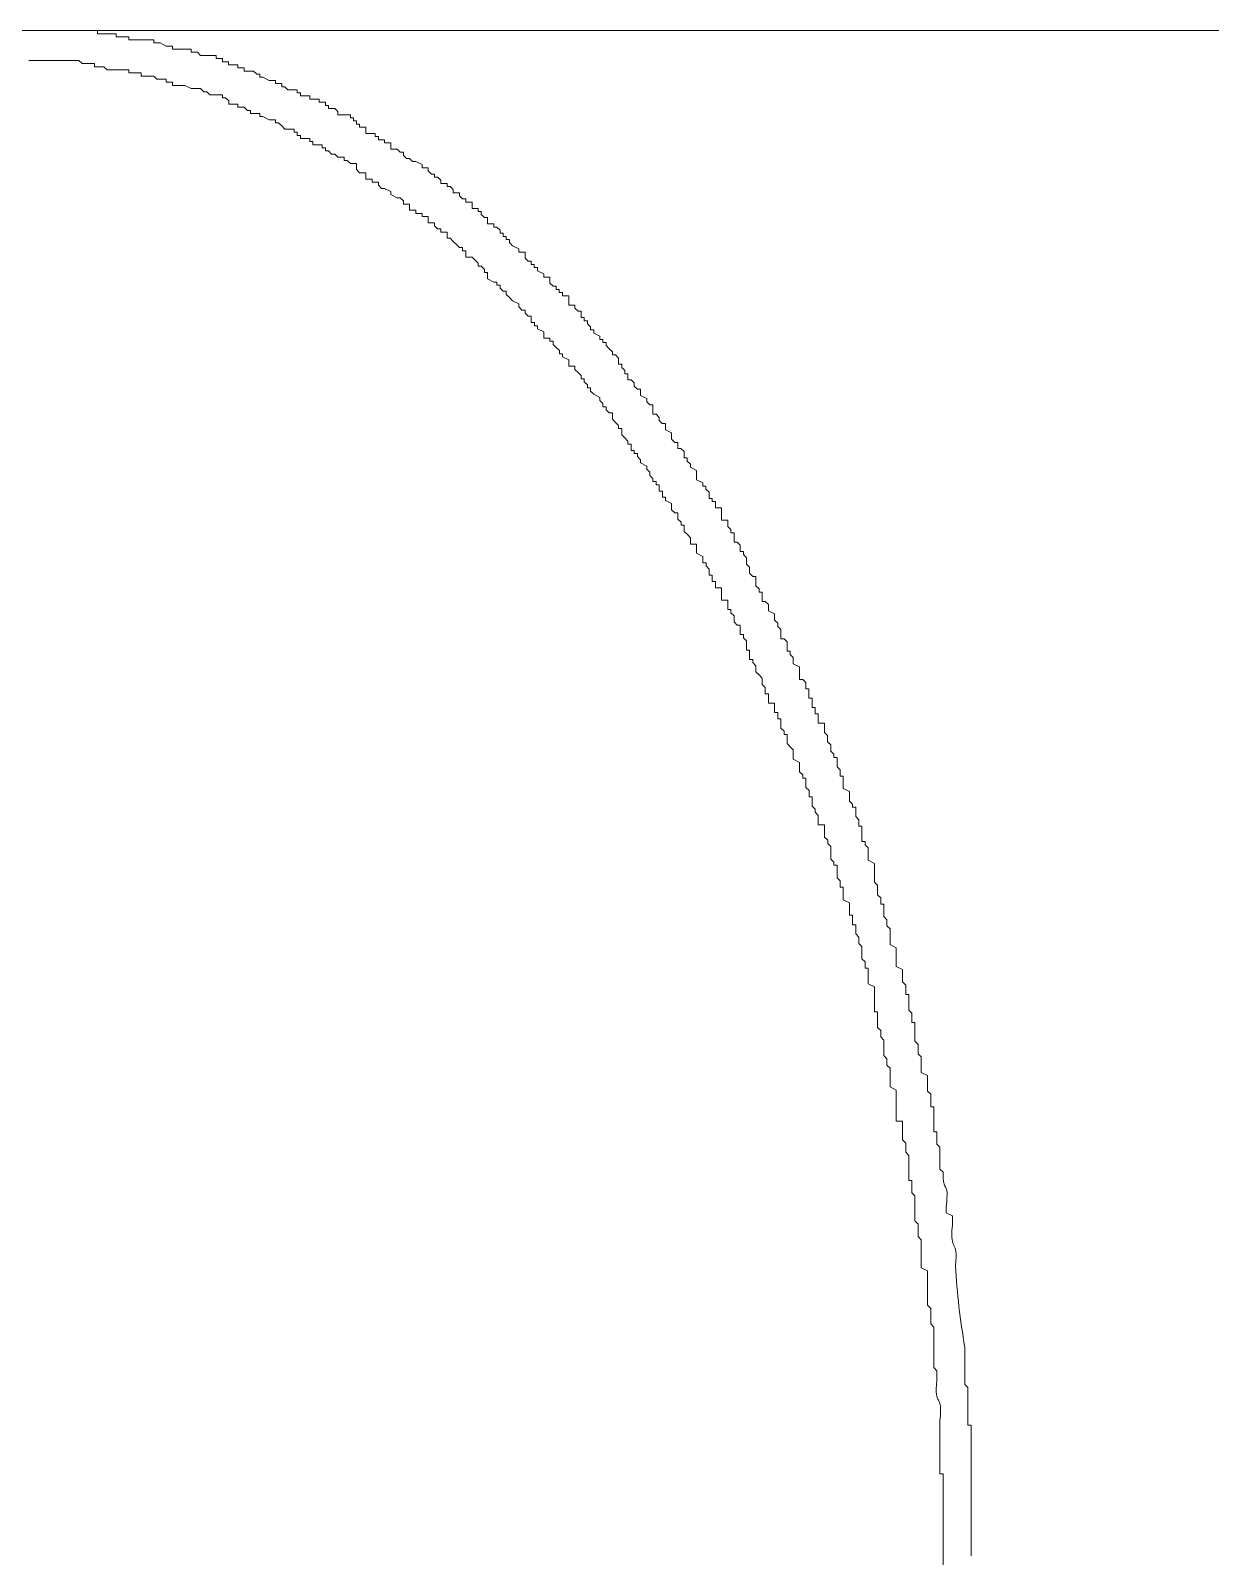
# Model space of a CAD drawing. Header units: millimetres. Extents: x 5194 to 16594, y 329 to 7592.
# Drawn here: x 11531.7 to 11540.21, y 4067.53 to 4078.53 of the extents above; entities that cross this region are included whole.
import ezdxf

# ---------------------------------------------------------------- set-up
doc = ezdxf.new("R2010")
doc.units = ezdxf.units.MM
doc.header["$MEASUREMENT"] = 0
doc.layers.add('PDF_Geometry', color=7, linetype='Continuous', true_color=0x231f20)

msp = doc.modelspace()

# ---------------------------------------------------------------- linework, layer by layer
at = {"layer": 'PDF_Geometry', "color": 0, "lineweight": 9}
for p, q in [((11514.894, 4078.53), (11543.522, 4078.53)), ((11531.716, 4078.53), (11531.761, 4078.53)), ((11532.165, 4078.53), (11532.188, 4078.53)), ((11532.188, 4078.53), (11532.188, 4078.507)), ((11532.188, 4078.507), (11532.21, 4078.507)), ((11532.21, 4078.507), (11532.233, 4078.507)), ((11532.233, 4078.507), (11532.255, 4078.507)), ((11532.255, 4078.507), (11532.278, 4078.507)), ((11532.278, 4078.507), (11532.323, 4078.507)), ((11532.323, 4078.507), (11532.323, 4078.485)), ((11532.323, 4078.485), (11532.345, 4078.485)), ((11532.345, 4078.485), (11532.368, 4078.485)), ((11532.368, 4078.485), (11532.39, 4078.485)), ((11532.39, 4078.485), (11532.413, 4078.485)), ((11532.413, 4078.485), (11532.413, 4078.462)), ((11532.413, 4078.462), (11532.435, 4078.462)), ((11532.57, 4078.462), (11532.593, 4078.462)), ((11532.593, 4078.462), (11532.593, 4078.44)), ((11532.593, 4078.44), (11532.615, 4078.44)), ((11532.615, 4078.44), (11532.638, 4078.44)), ((11532.638, 4078.44), (11532.683, 4078.417)), ((11532.683, 4078.417), (11532.705, 4078.417)), ((11532.705, 4078.417), (11532.728, 4078.417)), ((11532.728, 4078.417), (11532.728, 4078.395)), ((11532.728, 4078.395), (11532.75, 4078.395)), ((11532.75, 4078.395), (11532.773, 4078.395)), ((11532.773, 4078.395), (11532.795, 4078.395)), ((11532.795, 4078.395), (11532.818, 4078.395)), ((11532.818, 4078.395), (11532.863, 4078.395)), ((11532.863, 4078.395), (11532.863, 4078.373)), ((11531.716, 4078.314), (11531.693, 4078.314)), ((11531.761, 4078.314), (11531.716, 4078.314)), ((11531.806, 4078.314), (11531.761, 4078.314)), ((11531.828, 4078.314), (11531.806, 4078.314)), ((11531.851, 4078.314), (11531.828, 4078.314)), ((11531.873, 4078.314), (11531.851, 4078.314)), ((11531.896, 4078.314), (11531.873, 4078.314)), ((11531.941, 4078.314), (11531.896, 4078.314)), ((11531.986, 4078.314), (11531.941, 4078.314)), ((11532.008, 4078.314), (11531.986, 4078.314)), ((11532.031, 4078.314), (11532.008, 4078.314)), ((11532.053, 4078.314), (11532.031, 4078.314)), ((11532.076, 4078.291), (11532.053, 4078.314)), ((11532.098, 4078.291), (11532.076, 4078.291)), ((11532.121, 4078.291), (11532.098, 4078.291)), ((11532.166, 4078.291), (11532.121, 4078.291)), ((11532.166, 4078.269), (11532.166, 4078.291)), ((11532.863, 4078.373), (11532.885, 4078.373)), ((11532.885, 4078.373), (11532.908, 4078.373)), ((11532.908, 4078.373), (11532.93, 4078.35)), ((11532.93, 4078.35), (11532.953, 4078.35)), ((11532.953, 4078.35), (11532.975, 4078.35)), ((11532.975, 4078.35), (11532.998, 4078.35)), ((11532.998, 4078.35), (11533.043, 4078.35)), ((11533.043, 4078.35), (11533.043, 4078.328)), ((11533.043, 4078.328), (11533.088, 4078.328)), ((11533.088, 4078.328), (11533.088, 4078.305)), ((11533.088, 4078.305), (11533.11, 4078.305)), ((11533.11, 4078.305), (11533.132, 4078.305)), ((11533.132, 4078.305), (11533.132, 4078.283)), ((11533.132, 4078.283), (11533.155, 4078.283)), ((11533.155, 4078.283), (11533.2, 4078.283)), ((11533.2, 4078.283), (11533.2, 4078.26)), ((11532.188, 4078.269), (11532.166, 4078.269)), ((11532.211, 4078.269), (11532.188, 4078.269)), ((11532.233, 4078.269), (11532.211, 4078.269)), ((11532.256, 4078.246), (11532.233, 4078.269)), ((11532.278, 4078.246), (11532.256, 4078.246)), ((11532.323, 4078.246), (11532.278, 4078.246)), ((11532.346, 4078.246), (11532.323, 4078.246)), ((11532.368, 4078.246), (11532.346, 4078.246)), ((11532.391, 4078.246), (11532.368, 4078.246)), ((11532.413, 4078.246), (11532.391, 4078.246)), ((11532.413, 4078.224), (11532.413, 4078.246)), ((11532.435, 4078.224), (11532.413, 4078.224)), ((11532.458, 4078.224), (11532.435, 4078.224)), ((11532.503, 4078.224), (11532.458, 4078.224)), ((11532.503, 4078.201), (11532.503, 4078.224)), ((11532.525, 4078.201), (11532.503, 4078.201)), ((11532.548, 4078.201), (11532.525, 4078.201)), ((11532.57, 4078.201), (11532.548, 4078.201)), ((11532.593, 4078.201), (11532.57, 4078.201)), ((11532.615, 4078.179), (11532.593, 4078.201)), ((11532.638, 4078.179), (11532.615, 4078.179)), ((11532.683, 4078.179), (11532.638, 4078.179)), ((11532.683, 4078.157), (11532.683, 4078.179)), ((11533.2, 4078.26), (11533.245, 4078.26)), ((11533.245, 4078.26), (11533.245, 4078.238)), ((11533.245, 4078.238), (11533.267, 4078.238)), ((11533.267, 4078.238), (11533.29, 4078.238)), ((11533.29, 4078.238), (11533.312, 4078.238)), ((11533.312, 4078.238), (11533.335, 4078.215)), ((11533.335, 4078.215), (11533.357, 4078.215)), ((11533.357, 4078.215), (11533.357, 4078.193)), ((11533.357, 4078.193), (11533.38, 4078.193)), ((11533.38, 4078.193), (11533.425, 4078.17)), ((11533.425, 4078.17), (11533.447, 4078.17)), ((11533.447, 4078.17), (11533.47, 4078.17)), ((11533.47, 4078.17), (11533.47, 4078.148)), ((11532.705, 4078.157), (11532.683, 4078.157)), ((11532.728, 4078.157), (11532.705, 4078.157)), ((11532.728, 4078.134), (11532.728, 4078.157)), ((11532.75, 4078.134), (11532.728, 4078.134)), ((11532.773, 4078.134), (11532.75, 4078.134)), ((11532.795, 4078.134), (11532.773, 4078.134)), ((11532.818, 4078.134), (11532.795, 4078.134)), ((11532.863, 4078.112), (11532.818, 4078.134)), ((11532.885, 4078.112), (11532.863, 4078.112)), ((11532.908, 4078.112), (11532.885, 4078.112)), ((11532.93, 4078.112), (11532.908, 4078.112)), ((11532.953, 4078.089), (11532.93, 4078.112)), ((11532.975, 4078.089), (11532.953, 4078.089)), ((11532.998, 4078.067), (11532.975, 4078.089)), ((11533.043, 4078.067), (11532.998, 4078.067)), ((11533.088, 4078.067), (11533.043, 4078.067)), ((11533.088, 4078.044), (11533.088, 4078.067)), ((11533.47, 4078.148), (11533.492, 4078.148)), ((11533.492, 4078.148), (11533.515, 4078.148)), ((11533.515, 4078.148), (11533.515, 4078.125)), ((11533.515, 4078.125), (11533.537, 4078.125)), ((11533.537, 4078.125), (11533.56, 4078.103)), ((11533.56, 4078.103), (11533.605, 4078.103)), ((11533.605, 4078.103), (11533.627, 4078.103)), ((11533.627, 4078.103), (11533.627, 4078.08)), ((11533.627, 4078.08), (11533.65, 4078.08)), ((11533.65, 4078.08), (11533.65, 4078.058)), ((11533.65, 4078.058), (11533.672, 4078.058)), ((11533.672, 4078.058), (11533.695, 4078.058)), ((11533.695, 4078.058), (11533.717, 4078.058)), ((11533.717, 4078.058), (11533.717, 4078.035)), ((11533.11, 4078.044), (11533.088, 4078.044)), ((11533.133, 4078.022), (11533.11, 4078.044)), ((11533.133, 4077.999), (11533.133, 4078.022)), ((11533.155, 4077.999), (11533.133, 4077.999)), ((11533.2, 4077.999), (11533.155, 4077.999)), ((11533.2, 4077.977), (11533.2, 4077.999)), ((11533.245, 4077.977), (11533.2, 4077.977)), ((11533.268, 4077.954), (11533.245, 4077.977)), ((11533.29, 4077.954), (11533.268, 4077.954)), ((11533.29, 4077.932), (11533.29, 4077.954)), ((11533.717, 4078.035), (11533.74, 4078.035)), ((11533.74, 4078.035), (11533.785, 4078.035)), ((11533.785, 4078.035), (11533.785, 4078.013)), ((11533.785, 4078.013), (11533.807, 4078.013)), ((11533.807, 4078.013), (11533.83, 4078.013)), ((11533.83, 4078.013), (11533.83, 4077.99)), ((11533.83, 4077.99), (11533.852, 4077.99)), ((11533.852, 4077.99), (11533.852, 4077.968)), ((11533.852, 4077.968), (11533.875, 4077.968)), ((11533.875, 4077.968), (11533.897, 4077.968)), ((11533.897, 4077.968), (11533.92, 4077.945)), ((11533.92, 4077.945), (11533.92, 4077.923)), ((11533.313, 4077.932), (11533.29, 4077.932)), ((11533.335, 4077.932), (11533.313, 4077.932)), ((11533.358, 4077.932), (11533.335, 4077.932)), ((11533.358, 4077.909), (11533.358, 4077.932)), ((11533.38, 4077.909), (11533.358, 4077.909)), ((11533.425, 4077.887), (11533.38, 4077.909)), ((11533.448, 4077.887), (11533.425, 4077.887)), ((11533.47, 4077.887), (11533.448, 4077.887)), ((11533.47, 4077.864), (11533.47, 4077.887)), ((11533.492, 4077.864), (11533.47, 4077.864)), ((11533.515, 4077.842), (11533.492, 4077.864)), ((11533.537, 4077.819), (11533.515, 4077.842)), ((11533.92, 4077.923), (11533.965, 4077.923)), ((11533.965, 4077.923), (11533.987, 4077.923)), ((11533.987, 4077.923), (11534.01, 4077.923)), ((11534.01, 4077.923), (11534.01, 4077.9)), ((11534.01, 4077.9), (11534.032, 4077.9)), ((11534.032, 4077.9), (11534.032, 4077.878)), ((11534.032, 4077.878), (11534.055, 4077.878)), ((11534.055, 4077.878), (11534.055, 4077.855)), ((11534.055, 4077.855), (11534.077, 4077.855)), ((11534.077, 4077.855), (11534.077, 4077.833)), ((11534.077, 4077.833), (11534.122, 4077.833)), ((11534.122, 4077.833), (11534.122, 4077.81)), ((11533.56, 4077.819), (11533.537, 4077.819)), ((11533.605, 4077.819), (11533.56, 4077.819)), ((11533.605, 4077.797), (11533.605, 4077.819)), ((11533.627, 4077.797), (11533.605, 4077.797)), ((11533.627, 4077.774), (11533.627, 4077.797)), ((11533.65, 4077.774), (11533.627, 4077.774)), ((11533.65, 4077.752), (11533.65, 4077.774)), ((11533.672, 4077.752), (11533.65, 4077.752)), ((11533.695, 4077.752), (11533.672, 4077.752)), ((11533.717, 4077.752), (11533.695, 4077.752)), ((11533.717, 4077.729), (11533.717, 4077.752)), ((11533.74, 4077.729), (11533.717, 4077.729)), ((11533.74, 4077.707), (11533.74, 4077.729)), ((11534.122, 4077.81), (11534.122, 4077.788)), ((11534.122, 4077.788), (11534.167, 4077.788)), ((11534.167, 4077.788), (11534.189, 4077.788)), ((11534.189, 4077.788), (11534.189, 4077.765)), ((11534.189, 4077.765), (11534.212, 4077.765)), ((11534.212, 4077.765), (11534.212, 4077.743)), ((11534.212, 4077.743), (11534.234, 4077.743)), ((11534.234, 4077.743), (11534.257, 4077.743)), ((11534.257, 4077.743), (11534.257, 4077.72)), ((11533.785, 4077.707), (11533.74, 4077.707)), ((11533.807, 4077.707), (11533.785, 4077.707)), ((11533.807, 4077.684), (11533.807, 4077.707)), ((11533.83, 4077.684), (11533.807, 4077.684)), ((11533.83, 4077.662), (11533.83, 4077.684)), ((11533.852, 4077.662), (11533.83, 4077.662)), ((11533.875, 4077.639), (11533.852, 4077.662)), ((11533.897, 4077.639), (11533.875, 4077.639)), ((11533.92, 4077.617), (11533.897, 4077.639)), ((11533.965, 4077.617), (11533.92, 4077.617)), ((11533.965, 4077.594), (11533.965, 4077.617)), ((11534.257, 4077.72), (11534.302, 4077.72)), ((11534.302, 4077.72), (11534.302, 4077.698)), ((11534.302, 4077.698), (11534.302, 4077.675)), ((11534.302, 4077.675), (11534.347, 4077.675)), ((11534.347, 4077.675), (11534.369, 4077.653)), ((11534.369, 4077.653), (11534.392, 4077.653)), ((11534.392, 4077.653), (11534.392, 4077.63)), ((11534.392, 4077.63), (11534.414, 4077.608)), ((11533.987, 4077.594), (11533.965, 4077.594)), ((11534.01, 4077.572), (11533.987, 4077.594)), ((11534.032, 4077.572), (11534.01, 4077.572)), ((11534.055, 4077.572), (11534.032, 4077.572)), ((11534.055, 4077.549), (11534.055, 4077.572)), ((11534.055, 4077.527), (11534.055, 4077.549)), ((11534.077, 4077.504), (11534.055, 4077.527)), ((11534.122, 4077.504), (11534.077, 4077.504)), ((11534.122, 4077.482), (11534.122, 4077.504)), ((11534.414, 4077.608), (11534.437, 4077.608)), ((11534.437, 4077.608), (11534.459, 4077.585)), ((11534.459, 4077.585), (11534.482, 4077.585)), ((11534.482, 4077.585), (11534.527, 4077.563)), ((11534.527, 4077.563), (11534.527, 4077.54)), ((11534.527, 4077.54), (11534.549, 4077.54)), ((11534.549, 4077.54), (11534.572, 4077.54)), ((11534.572, 4077.54), (11534.572, 4077.518)), ((11534.572, 4077.518), (11534.594, 4077.495)), ((11534.122, 4077.459), (11534.122, 4077.482)), ((11534.167, 4077.459), (11534.122, 4077.459)), ((11534.167, 4077.437), (11534.167, 4077.459)), ((11534.19, 4077.437), (11534.167, 4077.437)), ((11534.212, 4077.437), (11534.19, 4077.437)), ((11534.212, 4077.414), (11534.212, 4077.437)), ((11534.235, 4077.392), (11534.212, 4077.414)), ((11534.257, 4077.392), (11534.235, 4077.392)), ((11534.302, 4077.369), (11534.257, 4077.392)), ((11534.594, 4077.495), (11534.617, 4077.495)), ((11534.617, 4077.495), (11534.617, 4077.473)), ((11534.617, 4077.473), (11534.639, 4077.473)), ((11534.639, 4077.473), (11534.662, 4077.45)), ((11534.662, 4077.45), (11534.662, 4077.428)), ((11534.662, 4077.428), (11534.707, 4077.428)), ((11534.707, 4077.428), (11534.707, 4077.405)), ((11534.707, 4077.405), (11534.729, 4077.405)), ((11534.729, 4077.405), (11534.752, 4077.383)), ((11534.302, 4077.347), (11534.302, 4077.369)), ((11534.347, 4077.324), (11534.302, 4077.347)), ((11534.37, 4077.324), (11534.347, 4077.324)), ((11534.392, 4077.302), (11534.37, 4077.324)), ((11534.392, 4077.279), (11534.392, 4077.302)), ((11534.752, 4077.383), (11534.752, 4077.36)), ((11534.752, 4077.36), (11534.774, 4077.36)), ((11534.774, 4077.36), (11534.797, 4077.36)), ((11534.797, 4077.36), (11534.797, 4077.338)), ((11534.797, 4077.338), (11534.819, 4077.316)), ((11534.819, 4077.316), (11534.842, 4077.316)), ((11534.842, 4077.316), (11534.842, 4077.293)), ((11534.842, 4077.293), (11534.887, 4077.293)), ((11534.887, 4077.293), (11534.887, 4077.271)), ((11534.415, 4077.279), (11534.392, 4077.279)), ((11534.437, 4077.279), (11534.415, 4077.279)), ((11534.437, 4077.257), (11534.437, 4077.279)), ((11534.437, 4077.234), (11534.437, 4077.257)), ((11534.46, 4077.234), (11534.437, 4077.234)), ((11534.482, 4077.234), (11534.46, 4077.234)), ((11534.482, 4077.212), (11534.482, 4077.234)), ((11534.527, 4077.212), (11534.482, 4077.212)), ((11534.527, 4077.189), (11534.527, 4077.212)), ((11534.549, 4077.189), (11534.527, 4077.189)), ((11534.572, 4077.189), (11534.549, 4077.189)), ((11534.572, 4077.167), (11534.572, 4077.189)), ((11534.887, 4077.271), (11534.887, 4077.248)), ((11534.887, 4077.248), (11534.909, 4077.248)), ((11534.909, 4077.248), (11534.932, 4077.248)), ((11534.932, 4077.248), (11534.932, 4077.226)), ((11534.932, 4077.226), (11534.954, 4077.226)), ((11534.954, 4077.226), (11534.954, 4077.203)), ((11534.954, 4077.203), (11534.977, 4077.181)), ((11534.977, 4077.181), (11534.999, 4077.181)), ((11534.999, 4077.181), (11534.999, 4077.158)), ((11534.572, 4077.144), (11534.572, 4077.167)), ((11534.594, 4077.144), (11534.572, 4077.144)), ((11534.617, 4077.144), (11534.594, 4077.144)), ((11534.617, 4077.122), (11534.617, 4077.144)), ((11534.639, 4077.1), (11534.617, 4077.122)), ((11534.662, 4077.1), (11534.639, 4077.1)), ((11534.662, 4077.077), (11534.662, 4077.1)), ((11534.707, 4077.077), (11534.662, 4077.077)), ((11534.707, 4077.055), (11534.707, 4077.077)), ((11534.999, 4077.158), (11534.999, 4077.136)), ((11534.999, 4077.136), (11535.044, 4077.136)), ((11535.044, 4077.136), (11535.044, 4077.113)), ((11535.044, 4077.113), (11535.067, 4077.113)), ((11535.067, 4077.113), (11535.089, 4077.091)), ((11535.089, 4077.091), (11535.089, 4077.068)), ((11535.089, 4077.068), (11535.112, 4077.068)), ((11535.112, 4077.068), (11535.112, 4077.046)), ((11534.707, 4077.032), (11534.707, 4077.055)), ((11534.729, 4077.032), (11534.707, 4077.032)), ((11534.752, 4077.01), (11534.729, 4077.032)), ((11534.774, 4076.987), (11534.752, 4077.01)), ((11534.797, 4076.965), (11534.774, 4076.987)), ((11534.819, 4076.965), (11534.797, 4076.965)), ((11534.819, 4076.942), (11534.819, 4076.965)), ((11535.112, 4077.046), (11535.134, 4077.046)), ((11535.134, 4077.046), (11535.134, 4077.023)), ((11535.134, 4077.023), (11535.157, 4077.023)), ((11535.157, 4077.023), (11535.157, 4077.001)), ((11535.157, 4077.001), (11535.179, 4076.978)), ((11535.179, 4076.978), (11535.224, 4076.956)), ((11535.224, 4076.956), (11535.224, 4076.933)), ((11534.842, 4076.942), (11534.819, 4076.942)), ((11534.842, 4076.92), (11534.842, 4076.942)), ((11534.842, 4076.897), (11534.842, 4076.92)), ((11534.887, 4076.897), (11534.842, 4076.897)), ((11534.909, 4076.875), (11534.887, 4076.897)), ((11534.932, 4076.852), (11534.909, 4076.875)), ((11534.932, 4076.83), (11534.932, 4076.852)), ((11535.224, 4076.933), (11535.246, 4076.933)), ((11535.246, 4076.933), (11535.269, 4076.933)), ((11535.269, 4076.933), (11535.269, 4076.911)), ((11535.269, 4076.911), (11535.269, 4076.888)), ((11535.269, 4076.888), (11535.291, 4076.866)), ((11535.291, 4076.866), (11535.314, 4076.866)), ((11535.314, 4076.866), (11535.314, 4076.843)), ((11535.314, 4076.843), (11535.336, 4076.843)), ((11535.336, 4076.843), (11535.336, 4076.821)), ((11534.954, 4076.83), (11534.932, 4076.83)), ((11534.977, 4076.807), (11534.954, 4076.83)), ((11534.977, 4076.785), (11534.977, 4076.807)), ((11534.999, 4076.785), (11534.977, 4076.785)), ((11534.999, 4076.762), (11534.999, 4076.785)), ((11534.999, 4076.74), (11534.999, 4076.762)), ((11535.044, 4076.717), (11534.999, 4076.74)), ((11535.336, 4076.821), (11535.359, 4076.821)), ((11535.359, 4076.821), (11535.359, 4076.798)), ((11535.359, 4076.798), (11535.404, 4076.776)), ((11535.404, 4076.776), (11535.404, 4076.753)), ((11535.404, 4076.753), (11535.449, 4076.753)), ((11535.449, 4076.753), (11535.449, 4076.731)), ((11535.067, 4076.717), (11535.044, 4076.717)), ((11535.067, 4076.695), (11535.067, 4076.717)), ((11535.089, 4076.695), (11535.067, 4076.695)), ((11535.089, 4076.672), (11535.089, 4076.695)), ((11535.112, 4076.65), (11535.089, 4076.672)), ((11535.134, 4076.65), (11535.112, 4076.65)), ((11535.134, 4076.627), (11535.134, 4076.65)), ((11535.157, 4076.605), (11535.134, 4076.627)), ((11535.449, 4076.731), (11535.449, 4076.708)), ((11535.449, 4076.708), (11535.471, 4076.686)), ((11535.471, 4076.686), (11535.494, 4076.686)), ((11535.494, 4076.686), (11535.494, 4076.663)), ((11535.494, 4076.663), (11535.516, 4076.663)), ((11535.516, 4076.663), (11535.516, 4076.641)), ((11535.516, 4076.641), (11535.539, 4076.641)), ((11535.539, 4076.641), (11535.539, 4076.618)), ((11535.179, 4076.582), (11535.157, 4076.605)), ((11535.224, 4076.56), (11535.179, 4076.582)), ((11535.224, 4076.537), (11535.224, 4076.56)), ((11535.247, 4076.515), (11535.224, 4076.537)), ((11535.269, 4076.515), (11535.247, 4076.515)), ((11535.269, 4076.492), (11535.269, 4076.515)), ((11535.539, 4076.618), (11535.584, 4076.618)), ((11535.584, 4076.618), (11535.584, 4076.596)), ((11535.584, 4076.596), (11535.584, 4076.573)), ((11535.584, 4076.573), (11535.584, 4076.551)), ((11535.584, 4076.551), (11535.629, 4076.551)), ((11535.629, 4076.551), (11535.629, 4076.528)), ((11535.629, 4076.528), (11535.651, 4076.506)), ((11535.292, 4076.47), (11535.269, 4076.492)), ((11535.314, 4076.47), (11535.292, 4076.47)), ((11535.314, 4076.447), (11535.314, 4076.47)), ((11535.314, 4076.425), (11535.314, 4076.447)), ((11535.337, 4076.425), (11535.314, 4076.425)), ((11535.337, 4076.402), (11535.337, 4076.425)), ((11535.359, 4076.402), (11535.337, 4076.402)), ((11535.359, 4076.38), (11535.359, 4076.402)), ((11535.651, 4076.506), (11535.674, 4076.506)), ((11535.674, 4076.506), (11535.674, 4076.483)), ((11535.674, 4076.483), (11535.674, 4076.461)), ((11535.674, 4076.461), (11535.696, 4076.461)), ((11535.696, 4076.461), (11535.696, 4076.438)), ((11535.696, 4076.438), (11535.719, 4076.438)), ((11535.719, 4076.438), (11535.719, 4076.416)), ((11535.719, 4076.416), (11535.741, 4076.393)), ((11535.404, 4076.357), (11535.359, 4076.38)), ((11535.404, 4076.335), (11535.404, 4076.357)), ((11535.404, 4076.312), (11535.404, 4076.335)), ((11535.449, 4076.312), (11535.404, 4076.312)), ((11535.449, 4076.29), (11535.449, 4076.312)), ((11535.741, 4076.393), (11535.741, 4076.371)), ((11535.741, 4076.371), (11535.764, 4076.371)), ((11535.764, 4076.371), (11535.764, 4076.348)), ((11535.764, 4076.348), (11535.809, 4076.326)), ((11535.809, 4076.326), (11535.809, 4076.303)), ((11535.809, 4076.303), (11535.831, 4076.303)), ((11535.831, 4076.303), (11535.831, 4076.281)), ((11535.472, 4076.29), (11535.449, 4076.29)), ((11535.472, 4076.267), (11535.472, 4076.29)), ((11535.494, 4076.245), (11535.472, 4076.267)), ((11535.517, 4076.222), (11535.494, 4076.245)), ((11535.517, 4076.2), (11535.517, 4076.222)), ((11535.539, 4076.2), (11535.517, 4076.2)), ((11535.539, 4076.177), (11535.539, 4076.2)), ((11535.831, 4076.281), (11535.854, 4076.281)), ((11535.854, 4076.281), (11535.854, 4076.259)), ((11535.854, 4076.259), (11535.876, 4076.236)), ((11535.876, 4076.236), (11535.899, 4076.214)), ((11535.899, 4076.214), (11535.899, 4076.191)), ((11535.899, 4076.191), (11535.921, 4076.191)), ((11535.921, 4076.191), (11535.944, 4076.169)), ((11535.584, 4076.155), (11535.539, 4076.177)), ((11535.584, 4076.132), (11535.584, 4076.155)), ((11535.584, 4076.11), (11535.584, 4076.132)), ((11535.629, 4076.11), (11535.584, 4076.11)), ((11535.629, 4076.087), (11535.629, 4076.11)), ((11535.651, 4076.065), (11535.629, 4076.087)), ((11535.944, 4076.169), (11535.944, 4076.146)), ((11535.944, 4076.146), (11535.944, 4076.124)), ((11535.944, 4076.124), (11535.966, 4076.124)), ((11535.966, 4076.124), (11535.966, 4076.101)), ((11535.966, 4076.101), (11535.989, 4076.079)), ((11535.989, 4076.079), (11535.989, 4076.056)), ((11535.674, 4076.043), (11535.651, 4076.065)), ((11535.674, 4076.02), (11535.674, 4076.043)), ((11535.696, 4076.02), (11535.674, 4076.02)), ((11535.696, 4075.998), (11535.696, 4076.02)), ((11535.719, 4075.975), (11535.696, 4075.998)), ((11535.719, 4075.953), (11535.719, 4075.975)), ((11535.989, 4076.056), (11536.011, 4076.056)), ((11536.011, 4076.056), (11536.011, 4076.034)), ((11536.011, 4076.034), (11536.011, 4076.011)), ((11536.011, 4076.011), (11536.034, 4076.011)), ((11536.034, 4076.011), (11536.056, 4075.989)), ((11536.056, 4075.989), (11536.056, 4075.966)), ((11536.056, 4075.966), (11536.079, 4075.944)), ((11535.741, 4075.953), (11535.719, 4075.953)), ((11535.741, 4075.93), (11535.741, 4075.953)), ((11535.764, 4075.908), (11535.741, 4075.93)), ((11535.809, 4075.885), (11535.764, 4075.908)), ((11535.809, 4075.863), (11535.809, 4075.885)), ((11535.831, 4075.84), (11535.809, 4075.863)), ((11536.079, 4075.944), (11536.101, 4075.944)), ((11536.101, 4075.944), (11536.101, 4075.921)), ((11536.101, 4075.921), (11536.101, 4075.899)), ((11536.101, 4075.899), (11536.146, 4075.876)), ((11536.146, 4075.876), (11536.146, 4075.854)), ((11536.146, 4075.854), (11536.169, 4075.831)), ((11535.831, 4075.818), (11535.831, 4075.84)), ((11535.854, 4075.818), (11535.831, 4075.818)), ((11535.854, 4075.795), (11535.854, 4075.818)), ((11535.876, 4075.773), (11535.854, 4075.795)), ((11535.899, 4075.773), (11535.876, 4075.773)), ((11535.899, 4075.75), (11535.899, 4075.773)), ((11535.899, 4075.728), (11535.899, 4075.75)), ((11536.169, 4075.831), (11536.191, 4075.831)), ((11536.191, 4075.831), (11536.191, 4075.809)), ((11536.191, 4075.809), (11536.191, 4075.786)), ((11536.191, 4075.786), (11536.191, 4075.764)), ((11536.191, 4075.764), (11536.214, 4075.764)), ((11536.214, 4075.764), (11536.236, 4075.741)), ((11536.236, 4075.741), (11536.236, 4075.719)), ((11535.921, 4075.705), (11535.899, 4075.728)), ((11535.944, 4075.683), (11535.921, 4075.705)), ((11535.944, 4075.66), (11535.944, 4075.683)), ((11535.966, 4075.66), (11535.944, 4075.66)), ((11535.966, 4075.638), (11535.966, 4075.66)), ((11535.966, 4075.615), (11535.966, 4075.638)), ((11536.236, 4075.719), (11536.258, 4075.696)), ((11536.258, 4075.696), (11536.281, 4075.696)), ((11536.281, 4075.696), (11536.281, 4075.674)), ((11536.281, 4075.674), (11536.281, 4075.651)), ((11536.281, 4075.651), (11536.326, 4075.629)), ((11535.989, 4075.593), (11535.966, 4075.615)), ((11536.011, 4075.57), (11535.989, 4075.593)), ((11536.011, 4075.548), (11536.011, 4075.57)), ((11536.034, 4075.548), (11536.011, 4075.548)), ((11536.034, 4075.525), (11536.034, 4075.548)), ((11536.034, 4075.503), (11536.034, 4075.525)), ((11536.326, 4075.629), (11536.326, 4075.606)), ((11536.326, 4075.606), (11536.326, 4075.584)), ((11536.326, 4075.584), (11536.348, 4075.561)), ((11536.348, 4075.561), (11536.371, 4075.561)), ((11536.371, 4075.561), (11536.371, 4075.539)), ((11536.371, 4075.539), (11536.371, 4075.516)), ((11536.056, 4075.503), (11536.034, 4075.503)), ((11536.056, 4075.48), (11536.056, 4075.503)), ((11536.079, 4075.48), (11536.056, 4075.48)), ((11536.079, 4075.458), (11536.079, 4075.48)), ((11536.101, 4075.435), (11536.079, 4075.458)), ((11536.101, 4075.413), (11536.101, 4075.435)), ((11536.146, 4075.39), (11536.101, 4075.413)), ((11536.371, 4075.516), (11536.393, 4075.516)), ((11536.393, 4075.516), (11536.416, 4075.494)), ((11536.416, 4075.494), (11536.416, 4075.471)), ((11536.416, 4075.471), (11536.416, 4075.449)), ((11536.416, 4075.449), (11536.438, 4075.449)), ((11536.438, 4075.449), (11536.438, 4075.426)), ((11536.438, 4075.426), (11536.461, 4075.404)), ((11536.146, 4075.368), (11536.146, 4075.39)), ((11536.169, 4075.345), (11536.146, 4075.368)), ((11536.169, 4075.323), (11536.169, 4075.345)), ((11536.191, 4075.3), (11536.169, 4075.323)), ((11536.461, 4075.404), (11536.461, 4075.381)), ((11536.461, 4075.381), (11536.506, 4075.359)), ((11536.506, 4075.359), (11536.506, 4075.336)), ((11536.506, 4075.336), (11536.506, 4075.314)), ((11536.506, 4075.314), (11536.506, 4075.291)), ((11536.191, 4075.278), (11536.191, 4075.3)), ((11536.214, 4075.278), (11536.191, 4075.278)), ((11536.214, 4075.255), (11536.214, 4075.278)), ((11536.236, 4075.255), (11536.214, 4075.255)), ((11536.236, 4075.233), (11536.236, 4075.255)), ((11536.236, 4075.21), (11536.236, 4075.233)), ((11536.259, 4075.21), (11536.236, 4075.21)), ((11536.259, 4075.188), (11536.259, 4075.21)), ((11536.506, 4075.291), (11536.551, 4075.269)), ((11536.551, 4075.269), (11536.551, 4075.246)), ((11536.551, 4075.246), (11536.573, 4075.246)), ((11536.573, 4075.246), (11536.573, 4075.224)), ((11536.573, 4075.224), (11536.596, 4075.202)), ((11536.596, 4075.202), (11536.596, 4075.179)), ((11536.259, 4075.165), (11536.259, 4075.188)), ((11536.281, 4075.165), (11536.259, 4075.165)), ((11536.281, 4075.143), (11536.281, 4075.165)), ((11536.326, 4075.12), (11536.281, 4075.143)), ((11536.326, 4075.098), (11536.326, 4075.12)), ((11536.326, 4075.075), (11536.326, 4075.098)), ((11536.596, 4075.179), (11536.596, 4075.157)), ((11536.596, 4075.157), (11536.618, 4075.157)), ((11536.618, 4075.157), (11536.618, 4075.134)), ((11536.618, 4075.134), (11536.641, 4075.134)), ((11536.641, 4075.134), (11536.641, 4075.112)), ((11536.641, 4075.112), (11536.641, 4075.089)), ((11536.641, 4075.089), (11536.686, 4075.089)), ((11536.686, 4075.089), (11536.686, 4075.067)), ((11536.349, 4075.053), (11536.326, 4075.075)), ((11536.371, 4075.053), (11536.349, 4075.053)), ((11536.371, 4075.031), (11536.371, 4075.053)), ((11536.371, 4075.008), (11536.371, 4075.031)), ((11536.394, 4074.986), (11536.371, 4075.008)), ((11536.394, 4074.963), (11536.394, 4074.986)), ((11536.686, 4075.067), (11536.686, 4075.044)), ((11536.686, 4075.044), (11536.686, 4075.022)), ((11536.686, 4075.022), (11536.686, 4074.999)), ((11536.686, 4074.999), (11536.731, 4074.999)), ((11536.731, 4074.999), (11536.731, 4074.977)), ((11536.731, 4074.977), (11536.731, 4074.954)), ((11536.416, 4074.963), (11536.394, 4074.963)), ((11536.416, 4074.941), (11536.416, 4074.963)), ((11536.416, 4074.918), (11536.416, 4074.941)), ((11536.439, 4074.896), (11536.416, 4074.918)), ((11536.461, 4074.873), (11536.439, 4074.896)), ((11536.461, 4074.851), (11536.461, 4074.873)), ((11536.731, 4074.954), (11536.753, 4074.932)), ((11536.753, 4074.932), (11536.753, 4074.909)), ((11536.753, 4074.909), (11536.776, 4074.909)), ((11536.776, 4074.909), (11536.776, 4074.887)), ((11536.776, 4074.887), (11536.776, 4074.864)), ((11536.776, 4074.864), (11536.776, 4074.842)), ((11536.461, 4074.828), (11536.461, 4074.851)), ((11536.506, 4074.828), (11536.461, 4074.828)), ((11536.506, 4074.806), (11536.506, 4074.828)), ((11536.506, 4074.783), (11536.506, 4074.806)), ((11536.506, 4074.761), (11536.506, 4074.783)), ((11536.551, 4074.738), (11536.506, 4074.761)), ((11536.776, 4074.842), (11536.798, 4074.842)), ((11536.798, 4074.842), (11536.821, 4074.819)), ((11536.821, 4074.819), (11536.821, 4074.797)), ((11536.821, 4074.797), (11536.821, 4074.774)), ((11536.821, 4074.774), (11536.843, 4074.774)), ((11536.843, 4074.774), (11536.843, 4074.752)), ((11536.843, 4074.752), (11536.866, 4074.729)), ((11536.551, 4074.716), (11536.551, 4074.738)), ((11536.551, 4074.693), (11536.551, 4074.716)), ((11536.574, 4074.693), (11536.551, 4074.693)), ((11536.574, 4074.671), (11536.574, 4074.693)), ((11536.596, 4074.648), (11536.574, 4074.671)), ((11536.596, 4074.626), (11536.596, 4074.648)), ((11536.866, 4074.729), (11536.866, 4074.707)), ((11536.866, 4074.707), (11536.866, 4074.684)), ((11536.866, 4074.684), (11536.888, 4074.662)), ((11536.888, 4074.662), (11536.888, 4074.639)), ((11536.596, 4074.603), (11536.596, 4074.626)), ((11536.618, 4074.603), (11536.596, 4074.603)), ((11536.618, 4074.581), (11536.618, 4074.603)), ((11536.618, 4074.558), (11536.618, 4074.581)), ((11536.641, 4074.558), (11536.618, 4074.558)), ((11536.641, 4074.536), (11536.641, 4074.558)), ((11536.641, 4074.513), (11536.641, 4074.536)), ((11536.888, 4074.639), (11536.888, 4074.617)), ((11536.888, 4074.617), (11536.911, 4074.594)), ((11536.911, 4074.594), (11536.933, 4074.594)), ((11536.933, 4074.594), (11536.933, 4074.572)), ((11536.933, 4074.572), (11536.933, 4074.549)), ((11536.933, 4074.549), (11536.933, 4074.527)), ((11536.686, 4074.513), (11536.641, 4074.513)), ((11536.686, 4074.491), (11536.686, 4074.513)), ((11536.686, 4074.468), (11536.686, 4074.491)), ((11536.686, 4074.446), (11536.686, 4074.468)), ((11536.686, 4074.423), (11536.686, 4074.446)), ((11536.731, 4074.423), (11536.686, 4074.423)), ((11536.731, 4074.401), (11536.731, 4074.423)), ((11536.933, 4074.527), (11536.956, 4074.504)), ((11536.956, 4074.504), (11536.956, 4074.482)), ((11536.956, 4074.482), (11536.978, 4074.482)), ((11536.978, 4074.482), (11536.978, 4074.459)), ((11536.978, 4074.459), (11536.978, 4074.437)), ((11536.978, 4074.437), (11536.978, 4074.414)), ((11536.731, 4074.378), (11536.731, 4074.401)), ((11536.731, 4074.356), (11536.731, 4074.378)), ((11536.753, 4074.356), (11536.731, 4074.356)), ((11536.753, 4074.333), (11536.753, 4074.356)), ((11536.776, 4074.311), (11536.753, 4074.333)), ((11536.978, 4074.414), (11537.001, 4074.414)), ((11537.001, 4074.414), (11537.023, 4074.392)), ((11537.023, 4074.392), (11537.023, 4074.369)), ((11537.023, 4074.369), (11537.023, 4074.347)), ((11537.023, 4074.347), (11537.068, 4074.324)), ((11537.068, 4074.324), (11537.068, 4074.302)), ((11536.776, 4074.288), (11536.776, 4074.311)), ((11536.776, 4074.266), (11536.776, 4074.288)), ((11536.798, 4074.243), (11536.776, 4074.266)), ((11536.821, 4074.243), (11536.798, 4074.243)), ((11536.821, 4074.221), (11536.821, 4074.243)), ((11536.821, 4074.198), (11536.821, 4074.221)), ((11537.068, 4074.302), (11537.068, 4074.279)), ((11537.068, 4074.279), (11537.091, 4074.257)), ((11537.091, 4074.257), (11537.091, 4074.234)), ((11537.091, 4074.234), (11537.113, 4074.212)), ((11537.113, 4074.212), (11537.113, 4074.19)), ((11536.821, 4074.176), (11536.821, 4074.198)), ((11536.843, 4074.176), (11536.821, 4074.176)), ((11536.843, 4074.153), (11536.843, 4074.176)), ((11536.866, 4074.131), (11536.843, 4074.153)), ((11536.866, 4074.108), (11536.866, 4074.131)), ((11536.866, 4074.086), (11536.866, 4074.108)), ((11537.113, 4074.19), (11537.113, 4074.167)), ((11537.113, 4074.167), (11537.113, 4074.145)), ((11537.113, 4074.145), (11537.136, 4074.145)), ((11537.136, 4074.145), (11537.158, 4074.122)), ((11537.158, 4074.122), (11537.158, 4074.1)), ((11537.158, 4074.1), (11537.158, 4074.077)), ((11536.866, 4074.063), (11536.866, 4074.086)), ((11536.888, 4074.063), (11536.866, 4074.063)), ((11536.888, 4074.041), (11536.888, 4074.063)), ((11536.888, 4074.018), (11536.888, 4074.041)), ((11536.888, 4073.996), (11536.888, 4074.018)), ((11536.911, 4073.996), (11536.888, 4073.996)), ((11536.911, 4073.974), (11536.911, 4073.996)), ((11537.158, 4074.077), (11537.158, 4074.055)), ((11537.158, 4074.055), (11537.181, 4074.055)), ((11537.181, 4074.055), (11537.181, 4074.032)), ((11537.181, 4074.032), (11537.203, 4074.01)), ((11537.203, 4074.01), (11537.203, 4073.987)), ((11537.203, 4073.987), (11537.203, 4073.965)), ((11536.933, 4073.951), (11536.911, 4073.974)), ((11536.933, 4073.929), (11536.933, 4073.951)), ((11536.933, 4073.906), (11536.933, 4073.929)), ((11536.956, 4073.884), (11536.933, 4073.906)), ((11536.978, 4073.861), (11536.956, 4073.884)), ((11537.203, 4073.965), (11537.248, 4073.942)), ((11537.248, 4073.942), (11537.248, 4073.92)), ((11537.248, 4073.92), (11537.248, 4073.897)), ((11537.248, 4073.897), (11537.248, 4073.875)), ((11537.248, 4073.875), (11537.248, 4073.852)), ((11536.978, 4073.839), (11536.978, 4073.861)), ((11536.978, 4073.816), (11536.978, 4073.839)), ((11537.001, 4073.794), (11536.978, 4073.816)), ((11537.001, 4073.771), (11537.001, 4073.794)), ((11537.001, 4073.749), (11537.001, 4073.771)), ((11537.248, 4073.852), (11537.271, 4073.852)), ((11537.271, 4073.852), (11537.293, 4073.83)), ((11537.293, 4073.83), (11537.293, 4073.807)), ((11537.293, 4073.807), (11537.293, 4073.785)), ((11537.293, 4073.785), (11537.315, 4073.785)), ((11537.315, 4073.785), (11537.315, 4073.762)), ((11537.315, 4073.762), (11537.315, 4073.74)), ((11537.023, 4073.749), (11537.001, 4073.749)), ((11537.023, 4073.726), (11537.023, 4073.749)), ((11537.023, 4073.704), (11537.023, 4073.726)), ((11537.023, 4073.681), (11537.023, 4073.704)), ((11537.068, 4073.681), (11537.023, 4073.681)), ((11537.068, 4073.659), (11537.068, 4073.681)), ((11537.068, 4073.636), (11537.068, 4073.659)), ((11537.315, 4073.74), (11537.315, 4073.717)), ((11537.315, 4073.717), (11537.338, 4073.717)), ((11537.338, 4073.717), (11537.338, 4073.695)), ((11537.338, 4073.695), (11537.338, 4073.672)), ((11537.338, 4073.672), (11537.338, 4073.65)), ((11537.068, 4073.614), (11537.068, 4073.636)), ((11537.091, 4073.614), (11537.068, 4073.614)), ((11537.091, 4073.591), (11537.091, 4073.614)), ((11537.091, 4073.569), (11537.091, 4073.591)), ((11537.113, 4073.569), (11537.091, 4073.569)), ((11537.113, 4073.546), (11537.113, 4073.569)), ((11537.113, 4073.524), (11537.113, 4073.546)), ((11537.338, 4073.65), (11537.36, 4073.65)), ((11537.36, 4073.65), (11537.36, 4073.627)), ((11537.36, 4073.627), (11537.36, 4073.605)), ((11537.36, 4073.605), (11537.383, 4073.605)), ((11537.383, 4073.605), (11537.383, 4073.582)), ((11537.383, 4073.582), (11537.383, 4073.56)), ((11537.383, 4073.56), (11537.383, 4073.537)), ((11537.113, 4073.501), (11537.113, 4073.524)), ((11537.136, 4073.479), (11537.113, 4073.501)), ((11537.136, 4073.456), (11537.136, 4073.479)), ((11537.158, 4073.456), (11537.136, 4073.456)), ((11537.158, 4073.434), (11537.158, 4073.456)), ((11537.158, 4073.411), (11537.158, 4073.434)), ((11537.383, 4073.537), (11537.428, 4073.537)), ((11537.428, 4073.537), (11537.428, 4073.515)), ((11537.428, 4073.515), (11537.428, 4073.492)), ((11537.428, 4073.492), (11537.428, 4073.47)), ((11537.428, 4073.47), (11537.45, 4073.447)), ((11537.45, 4073.447), (11537.45, 4073.425)), ((11537.158, 4073.389), (11537.158, 4073.411)), ((11537.181, 4073.366), (11537.158, 4073.389)), ((11537.203, 4073.344), (11537.181, 4073.366)), ((11537.203, 4073.321), (11537.203, 4073.344)), ((11537.203, 4073.299), (11537.203, 4073.321)), ((11537.45, 4073.425), (11537.45, 4073.402)), ((11537.45, 4073.402), (11537.473, 4073.38)), ((11537.473, 4073.38), (11537.473, 4073.357)), ((11537.473, 4073.357), (11537.473, 4073.335)), ((11537.473, 4073.335), (11537.495, 4073.312)), ((11537.203, 4073.276), (11537.203, 4073.299)), ((11537.248, 4073.254), (11537.203, 4073.276)), ((11537.248, 4073.231), (11537.248, 4073.254)), ((11537.248, 4073.209), (11537.248, 4073.231)), ((11537.495, 4073.312), (11537.495, 4073.29)), ((11537.495, 4073.29), (11537.518, 4073.29)), ((11537.518, 4073.29), (11537.518, 4073.267)), ((11537.518, 4073.267), (11537.518, 4073.245)), ((11537.518, 4073.245), (11537.518, 4073.222)), ((11537.518, 4073.222), (11537.54, 4073.2)), ((11537.248, 4073.186), (11537.248, 4073.209)), ((11537.271, 4073.164), (11537.248, 4073.186)), ((11537.271, 4073.141), (11537.271, 4073.164)), ((11537.293, 4073.141), (11537.271, 4073.141)), ((11537.293, 4073.119), (11537.293, 4073.141)), ((11537.293, 4073.096), (11537.293, 4073.119)), ((11537.54, 4073.2), (11537.54, 4073.177)), ((11537.54, 4073.177), (11537.54, 4073.155)), ((11537.54, 4073.155), (11537.563, 4073.155)), ((11537.563, 4073.155), (11537.563, 4073.133)), ((11537.563, 4073.133), (11537.563, 4073.11)), ((11537.563, 4073.11), (11537.563, 4073.088)), ((11537.293, 4073.074), (11537.293, 4073.096)), ((11537.316, 4073.051), (11537.293, 4073.074)), ((11537.316, 4073.029), (11537.316, 4073.051)), ((11537.316, 4073.006), (11537.316, 4073.029)), ((11537.338, 4073.006), (11537.316, 4073.006)), ((11537.338, 4072.984), (11537.338, 4073.006)), ((11537.563, 4073.088), (11537.563, 4073.065)), ((11537.563, 4073.065), (11537.608, 4073.043)), ((11537.608, 4073.043), (11537.608, 4073.02)), ((11537.608, 4073.02), (11537.608, 4072.998)), ((11537.608, 4072.998), (11537.608, 4072.975)), ((11537.338, 4072.961), (11537.338, 4072.984)), ((11537.338, 4072.939), (11537.338, 4072.961)), ((11537.361, 4072.917), (11537.338, 4072.939)), ((11537.361, 4072.894), (11537.361, 4072.917)), ((11537.383, 4072.872), (11537.361, 4072.894)), ((11537.608, 4072.975), (11537.63, 4072.953)), ((11537.63, 4072.953), (11537.63, 4072.93)), ((11537.63, 4072.93), (11537.653, 4072.93)), ((11537.653, 4072.93), (11537.653, 4072.908)), ((11537.653, 4072.908), (11537.653, 4072.885)), ((11537.653, 4072.885), (11537.653, 4072.863)), ((11537.383, 4072.849), (11537.383, 4072.872)), ((11537.383, 4072.827), (11537.383, 4072.849)), ((11537.383, 4072.804), (11537.383, 4072.827)), ((11537.428, 4072.804), (11537.383, 4072.804)), ((11537.428, 4072.782), (11537.428, 4072.804)), ((11537.428, 4072.759), (11537.428, 4072.782)), ((11537.653, 4072.863), (11537.675, 4072.84)), ((11537.675, 4072.84), (11537.675, 4072.818)), ((11537.675, 4072.818), (11537.675, 4072.795)), ((11537.675, 4072.795), (11537.698, 4072.795)), ((11537.698, 4072.795), (11537.698, 4072.773)), ((11537.698, 4072.773), (11537.698, 4072.75)), ((11537.428, 4072.737), (11537.428, 4072.759)), ((11537.428, 4072.714), (11537.428, 4072.737)), ((11537.451, 4072.692), (11537.428, 4072.714)), ((11537.451, 4072.669), (11537.451, 4072.692)), ((11537.473, 4072.647), (11537.451, 4072.669)), ((11537.698, 4072.75), (11537.698, 4072.728)), ((11537.698, 4072.728), (11537.698, 4072.705)), ((11537.698, 4072.705), (11537.698, 4072.683)), ((11537.698, 4072.683), (11537.72, 4072.683)), ((11537.72, 4072.683), (11537.72, 4072.66)), ((11537.473, 4072.624), (11537.473, 4072.647)), ((11537.473, 4072.602), (11537.473, 4072.624)), ((11537.473, 4072.579), (11537.473, 4072.602)), ((11537.473, 4072.557), (11537.473, 4072.579)), ((11537.496, 4072.534), (11537.473, 4072.557)), ((11537.72, 4072.66), (11537.743, 4072.638)), ((11537.743, 4072.638), (11537.743, 4072.615)), ((11537.743, 4072.615), (11537.743, 4072.593)), ((11537.743, 4072.593), (11537.743, 4072.57)), ((11537.743, 4072.57), (11537.743, 4072.548)), ((11537.496, 4072.512), (11537.496, 4072.534)), ((11537.518, 4072.512), (11537.496, 4072.512)), ((11537.518, 4072.489), (11537.518, 4072.512)), ((11537.518, 4072.467), (11537.518, 4072.489)), ((11537.518, 4072.444), (11537.518, 4072.467)), ((11537.518, 4072.422), (11537.518, 4072.444)), ((11537.743, 4072.548), (11537.788, 4072.525)), ((11537.788, 4072.525), (11537.788, 4072.503)), ((11537.788, 4072.503), (11537.788, 4072.48)), ((11537.788, 4072.48), (11537.788, 4072.458)), ((11537.788, 4072.458), (11537.788, 4072.435)), ((11537.541, 4072.399), (11537.518, 4072.422)), ((11537.541, 4072.377), (11537.541, 4072.399)), ((11537.541, 4072.354), (11537.541, 4072.377)), ((11537.563, 4072.354), (11537.541, 4072.354)), ((11537.563, 4072.332), (11537.563, 4072.354)), ((11537.563, 4072.309), (11537.563, 4072.332)), ((11537.788, 4072.435), (11537.788, 4072.413)), ((11537.788, 4072.413), (11537.788, 4072.39)), ((11537.788, 4072.39), (11537.81, 4072.368)), ((11537.81, 4072.368), (11537.81, 4072.345)), ((11537.81, 4072.345), (11537.81, 4072.323)), ((11537.563, 4072.287), (11537.563, 4072.309)), ((11537.563, 4072.264), (11537.563, 4072.287)), ((11537.608, 4072.242), (11537.563, 4072.264)), ((11537.608, 4072.219), (11537.608, 4072.242)), ((11537.81, 4072.323), (11537.81, 4072.3)), ((11537.81, 4072.3), (11537.833, 4072.278)), ((11537.833, 4072.278), (11537.833, 4072.255)), ((11537.833, 4072.255), (11537.833, 4072.233)), ((11537.833, 4072.233), (11537.855, 4072.233)), ((11537.855, 4072.233), (11537.855, 4072.21)), ((11537.608, 4072.197), (11537.608, 4072.219)), ((11537.608, 4072.174), (11537.608, 4072.197)), ((11537.608, 4072.152), (11537.608, 4072.174)), ((11537.63, 4072.152), (11537.608, 4072.152)), ((11537.63, 4072.129), (11537.63, 4072.152)), ((11537.63, 4072.107), (11537.63, 4072.129)), ((11537.855, 4072.21), (11537.855, 4072.188)), ((11537.855, 4072.188), (11537.855, 4072.165)), ((11537.855, 4072.165), (11537.855, 4072.143)), ((11537.855, 4072.143), (11537.878, 4072.12)), ((11537.878, 4072.12), (11537.878, 4072.098)), ((11537.63, 4072.084), (11537.63, 4072.107)), ((11537.653, 4072.084), (11537.63, 4072.084)), ((11537.653, 4072.062), (11537.653, 4072.084)), ((11537.653, 4072.039), (11537.653, 4072.062)), ((11537.653, 4072.017), (11537.653, 4072.039)), ((11537.675, 4071.994), (11537.653, 4072.017)), ((11537.878, 4072.098), (11537.878, 4072.076)), ((11537.878, 4072.076), (11537.9, 4072.053)), ((11537.9, 4072.053), (11537.9, 4072.031)), ((11537.9, 4072.031), (11537.9, 4072.008)), ((11537.9, 4072.008), (11537.9, 4071.986)), ((11537.675, 4071.972), (11537.675, 4071.994)), ((11537.675, 4071.949), (11537.675, 4071.972)), ((11537.698, 4071.927), (11537.675, 4071.949)), ((11537.698, 4071.904), (11537.698, 4071.927)), ((11537.698, 4071.882), (11537.698, 4071.904)), ((11537.9, 4071.986), (11537.9, 4071.963)), ((11537.9, 4071.963), (11537.9, 4071.941)), ((11537.9, 4071.941), (11537.945, 4071.918)), ((11537.945, 4071.918), (11537.945, 4071.896)), ((11537.945, 4071.896), (11537.945, 4071.873)), ((11537.698, 4071.86), (11537.698, 4071.882)), ((11537.698, 4071.837), (11537.698, 4071.86)), ((11537.72, 4071.815), (11537.698, 4071.837)), ((11537.72, 4071.792), (11537.72, 4071.815)), ((11537.72, 4071.77), (11537.72, 4071.792)), ((11537.945, 4071.873), (11537.945, 4071.851)), ((11537.945, 4071.851), (11537.945, 4071.828)), ((11537.945, 4071.828), (11537.945, 4071.806)), ((11537.945, 4071.806), (11537.945, 4071.783)), ((11537.945, 4071.783), (11537.99, 4071.761)), ((11537.743, 4071.77), (11537.72, 4071.77)), ((11537.743, 4071.747), (11537.743, 4071.77)), ((11537.743, 4071.725), (11537.743, 4071.747)), ((11537.743, 4071.702), (11537.743, 4071.725)), ((11537.743, 4071.68), (11537.743, 4071.702)), ((11537.743, 4071.657), (11537.743, 4071.68)), ((11537.99, 4071.761), (11537.99, 4071.738)), ((11537.99, 4071.738), (11537.99, 4071.716)), ((11537.99, 4071.716), (11537.99, 4071.693)), ((11537.99, 4071.693), (11537.99, 4071.671)), ((11537.99, 4071.671), (11538.013, 4071.648)), ((11537.788, 4071.635), (11537.743, 4071.657)), ((11537.788, 4071.612), (11537.788, 4071.635)), ((11538.013, 4071.648), (11538.013, 4071.626)), ((11538.013, 4071.626), (11538.013, 4071.603)), ((11538.013, 4071.603), (11538.013, 4071.581)), ((11538.013, 4071.581), (11538.035, 4071.581)), ((11538.035, 4071.581), (11538.035, 4071.558)), ((11537.788, 4071.455), (11537.788, 4071.477)), ((11537.81, 4071.455), (11537.788, 4071.455)), ((11537.81, 4071.432), (11537.81, 4071.455)), ((11538.035, 4071.558), (11538.035, 4071.536)), ((11538.035, 4071.536), (11538.035, 4071.513)), ((11538.035, 4071.513), (11538.035, 4071.491)), ((11538.035, 4071.491), (11538.035, 4071.468)), ((11538.035, 4071.468), (11538.058, 4071.446)), ((11537.81, 4071.41), (11537.81, 4071.432)), ((11537.81, 4071.387), (11537.81, 4071.41)), ((11537.81, 4071.365), (11537.81, 4071.387)), ((11537.81, 4071.342), (11537.81, 4071.365)), ((11537.833, 4071.32), (11537.81, 4071.342)), ((11538.058, 4071.446), (11538.058, 4071.423)), ((11538.058, 4071.423), (11538.058, 4071.401)), ((11538.058, 4071.401), (11538.058, 4071.378)), ((11538.058, 4071.378), (11538.08, 4071.378)), ((11538.08, 4071.378), (11538.08, 4071.356)), ((11538.08, 4071.356), (11538.08, 4071.333)), ((11537.833, 4071.297), (11537.833, 4071.32)), ((11537.833, 4071.275), (11537.833, 4071.297)), ((11537.855, 4071.252), (11537.833, 4071.275)), ((11537.855, 4071.23), (11537.855, 4071.252)), ((11538.08, 4071.333), (11538.08, 4071.311)), ((11538.08, 4071.311), (11538.08, 4071.288)), ((11538.08, 4071.288), (11538.08, 4071.266)), ((11538.08, 4071.266), (11538.08, 4071.243)), ((11538.08, 4071.243), (11538.103, 4071.221)), ((11537.855, 4071.207), (11537.855, 4071.23)), ((11537.855, 4071.185), (11537.855, 4071.207)), ((11537.855, 4071.162), (11537.855, 4071.185)), ((11537.855, 4071.14), (11537.855, 4071.162)), ((11537.878, 4071.117), (11537.855, 4071.14)), ((11538.103, 4071.221), (11538.103, 4071.198)), ((11538.103, 4071.198), (11538.103, 4071.176)), ((11538.103, 4071.176), (11538.103, 4071.153)), ((11538.103, 4071.153), (11538.125, 4071.131)), ((11538.125, 4071.131), (11538.125, 4071.108)), ((11537.878, 4071.095), (11537.878, 4071.117)), ((11537.878, 4071.072), (11537.878, 4071.095)), ((11537.9, 4071.05), (11537.878, 4071.072)), ((11537.9, 4071.027), (11537.9, 4071.05)), ((11537.9, 4071.005), (11537.9, 4071.027)), ((11538.125, 4071.108), (11538.125, 4071.086)), ((11538.125, 4071.086), (11538.125, 4071.063)), ((11538.125, 4071.063), (11538.125, 4071.041)), ((11538.125, 4071.041), (11538.125, 4071.019)), ((11538.125, 4071.019), (11538.17, 4070.996)), ((11537.9, 4070.982), (11537.9, 4071.005)), ((11537.9, 4070.96), (11537.9, 4070.982)), ((11537.9, 4070.937), (11537.9, 4070.96)), ((11537.9, 4070.915), (11537.9, 4070.937)), ((11537.945, 4070.892), (11537.9, 4070.915)), ((11538.17, 4070.996), (11538.17, 4070.974)), ((11538.17, 4070.974), (11538.17, 4070.951)), ((11538.17, 4070.951), (11538.17, 4070.929)), ((11538.17, 4070.929), (11538.17, 4070.906)), ((11538.17, 4070.906), (11538.17, 4070.884)), ((11537.945, 4070.87), (11537.945, 4070.892)), ((11538.17, 4070.884), (11538.193, 4070.861)), ((11538.193, 4070.861), (11538.193, 4070.839)), ((11538.193, 4070.839), (11538.193, 4070.816)), ((11538.193, 4070.816), (11538.193, 4070.794)), ((11538.193, 4070.794), (11538.193, 4070.771)), ((11537.945, 4070.668), (11537.945, 4070.69)), ((11538.193, 4070.771), (11538.215, 4070.771)), ((11538.215, 4070.771), (11538.215, 4070.749)), ((11537.99, 4070.668), (11537.945, 4070.668)), ((11537.99, 4070.645), (11537.99, 4070.668)), ((11537.99, 4070.623), (11537.99, 4070.645)), ((11537.99, 4070.6), (11537.99, 4070.623)), ((11537.99, 4070.578), (11537.99, 4070.6)), ((11537.99, 4070.555), (11537.99, 4070.578)), ((11538.215, 4070.614), (11538.215, 4070.591)), ((11538.215, 4070.591), (11538.238, 4070.591)), ((11538.238, 4070.591), (11538.238, 4070.569)), ((11537.99, 4070.533), (11537.99, 4070.555)), ((11538.013, 4070.51), (11537.99, 4070.533)), ((11538.013, 4070.488), (11538.013, 4070.51)), ((11538.013, 4070.443), (11538.013, 4070.488)), ((11538.238, 4070.569), (11538.238, 4070.546)), ((11538.238, 4070.546), (11538.238, 4070.524)), ((11538.238, 4070.524), (11538.238, 4070.501)), ((11538.238, 4070.501), (11538.26, 4070.479)), ((11538.26, 4070.479), (11538.26, 4070.456)), ((11538.035, 4070.42), (11538.013, 4070.443)), ((11538.26, 4070.456), (11538.26, 4070.434)), ((11538.26, 4070.434), (11538.26, 4070.411)), ((11538.26, 4070.411), (11538.26, 4070.389)), ((11538.26, 4070.389), (11538.26, 4070.366)), ((11538.26, 4070.366), (11538.26, 4070.344)), ((11538.035, 4070.263), (11538.035, 4070.285)), ((11538.035, 4070.24), (11538.035, 4070.263)), ((11538.26, 4070.344), (11538.26, 4070.321)), ((11538.26, 4070.321), (11538.283, 4070.299)), ((11538.283, 4070.299), (11538.283, 4070.276)), ((11538.058, 4070.24), (11538.035, 4070.24)), ((11538.058, 4070.218), (11538.058, 4070.24)), ((11538.058, 4070.195), (11538.058, 4070.218)), ((11538.058, 4070.173), (11538.058, 4070.195)), ((11538.058, 4070.15), (11538.058, 4070.173)), ((11538.08, 4070.128), (11538.058, 4070.15)), ((11538.08, 4070.105), (11538.08, 4070.128)), ((11538.08, 4070.083), (11538.08, 4070.105)), ((11538.08, 4070.06), (11538.08, 4070.083)), ((11538.08, 4070.038), (11538.08, 4070.06)), ((11538.08, 4070.015), (11538.08, 4070.038)), ((11538.305, 4070.051), (11538.305, 4070.029)), ((11538.305, 4070.029), (11538.305, 4070.007)), ((11538.08, 4069.993), (11538.08, 4070.015)), ((11538.08, 4069.97), (11538.08, 4069.993)), ((11538.08, 4069.948), (11538.08, 4069.97)), ((11538.103, 4069.925), (11538.08, 4069.948)), ((11538.103, 4069.903), (11538.103, 4069.925)), ((11538.305, 4070.007), (11538.35, 4069.984)), ((11538.35, 4069.984), (11538.35, 4069.962)), ((11538.35, 4069.962), (11538.35, 4069.939)), ((11538.35, 4069.939), (11538.35, 4069.917)), ((11538.103, 4069.88), (11538.103, 4069.903)), ((11538.103, 4069.858), (11538.103, 4069.88)), ((11538.103, 4069.835), (11538.103, 4069.858)), ((11538.125, 4069.813), (11538.103, 4069.835)), ((11538.125, 4069.791), (11538.125, 4069.813)), ((11538.125, 4069.768), (11538.125, 4069.791)), ((11538.125, 4069.746), (11538.125, 4069.768)), ((11538.125, 4069.723), (11538.125, 4069.746)), ((11538.125, 4069.701), (11538.125, 4069.723)), ((11538.125, 4069.678), (11538.125, 4069.701)), ((11538.125, 4069.656), (11538.125, 4069.678)), ((11538.125, 4069.633), (11538.125, 4069.656)), ((11538.125, 4069.611), (11538.125, 4069.633)), ((11538.17, 4069.588), (11538.125, 4069.611)), ((11538.17, 4069.566), (11538.17, 4069.588)), ((11538.17, 4069.543), (11538.17, 4069.566)), ((11538.17, 4069.521), (11538.17, 4069.543)), ((11538.17, 4069.498), (11538.17, 4069.521)), ((11538.17, 4069.363), (11538.17, 4069.386)), ((11538.17, 4069.341), (11538.17, 4069.363)), ((11538.193, 4069.318), (11538.17, 4069.341)), ((11538.193, 4069.296), (11538.193, 4069.318)), ((11538.193, 4069.273), (11538.193, 4069.296)), ((11538.193, 4069.251), (11538.193, 4069.273)), ((11538.193, 4069.228), (11538.193, 4069.251)), ((11538.193, 4069.206), (11538.193, 4069.228)), ((11538.215, 4069.183), (11538.193, 4069.206)), ((11538.44, 4068.927), (11538.44, 4068.905)), ((11538.238, 4068.868), (11538.215, 4068.891)), ((11538.238, 4068.846), (11538.238, 4068.868)), ((11538.238, 4068.823), (11538.238, 4068.846)), ((11538.238, 4068.801), (11538.238, 4068.823)), ((11538.44, 4068.905), (11538.44, 4068.882)), ((11538.44, 4068.882), (11538.44, 4068.86)), ((11538.44, 4068.86), (11538.44, 4068.837)), ((11538.44, 4068.837), (11538.44, 4068.815)), ((11538.44, 4068.815), (11538.44, 4068.792)), ((11538.44, 4068.792), (11538.44, 4068.77)), ((11538.44, 4068.77), (11538.462, 4068.747)), ((11538.462, 4068.747), (11538.462, 4068.725)), ((11538.462, 4068.725), (11538.462, 4068.702)), ((11538.462, 4068.702), (11538.462, 4068.68)), ((11538.26, 4068.486), (11538.26, 4068.509)), ((11538.26, 4068.464), (11538.26, 4068.486)), ((11538.462, 4068.567), (11538.462, 4068.545)), ((11538.462, 4068.545), (11538.462, 4068.522)), ((11538.462, 4068.522), (11538.462, 4068.5)), ((11538.462, 4068.5), (11538.462, 4068.477)), ((11538.462, 4068.477), (11538.485, 4068.477)), ((11538.485, 4068.477), (11538.485, 4068.455)), ((11538.26, 4068.171), (11538.26, 4068.194)), ((11538.26, 4068.149), (11538.26, 4068.171)), ((11538.26, 4068.126), (11538.26, 4068.149)), ((11538.283, 4068.126), (11538.26, 4068.126)), ((11538.283, 4068.104), (11538.283, 4068.126)), ((11538.485, 4067.555), (11538.485, 4067.533))]:
    msp.add_line(p, q, dxfattribs=at)
msp.add_ellipse((11543.376, 4069.905), major_axis=(3.544, 3.544), ratio=1, start_param=2.412315, end_param=2.529827, dxfattribs=at)
for points in [[(11531.761, 4078.53), (11531.896, 4078.53), (11532.031, 4078.53), (11532.165, 4078.53)], [(11532.435, 4078.462), (11532.48, 4078.462), (11532.525, 4078.462), (11532.57, 4078.462)], [(11537.788, 4071.477), (11537.788, 4071.522), (11537.788, 4071.567), (11537.788, 4071.612)], [(11537.945, 4070.69), (11537.945, 4070.758), (11537.945, 4070.803), (11537.945, 4070.87)], [(11538.215, 4070.749), (11538.215, 4070.704), (11538.215, 4070.659), (11538.215, 4070.614)], [(11538.035, 4070.285), (11538.035, 4070.33), (11538.035, 4070.375), (11538.035, 4070.42)], [(11538.283, 4070.276), (11538.283, 4070.141), (11538.327, 4070.254), (11538.305, 4070.051)], [(11538.35, 4069.917), (11538.327, 4069.714), (11538.395, 4069.827), (11538.372, 4069.624)], [(11538.17, 4069.386), (11538.17, 4069.431), (11538.17, 4069.453), (11538.17, 4069.498)], [(11538.215, 4068.891), (11538.215, 4068.981), (11538.215, 4069.093), (11538.215, 4069.183)], [(11538.44, 4069.039), (11538.44, 4068.994), (11538.44, 4068.972), (11538.44, 4068.927)], [(11538.26, 4068.509), (11538.283, 4068.711), (11538.215, 4068.599), (11538.238, 4068.801)], [(11538.462, 4068.68), (11538.462, 4068.635), (11538.462, 4068.612), (11538.462, 4068.567)], [(11538.26, 4068.194), (11538.26, 4068.284), (11538.26, 4068.374), (11538.26, 4068.464)], [(11538.485, 4068.455), (11538.485, 4068.162), (11538.485, 4067.848), (11538.485, 4067.555)], [(11538.283, 4067.362), (11538.283, 4067.609), (11538.283, 4067.856), (11538.283, 4068.104)]]:
    msp.add_open_spline(points, degree=3, dxfattribs=at)

doc.saveas('drawing.dxf')
